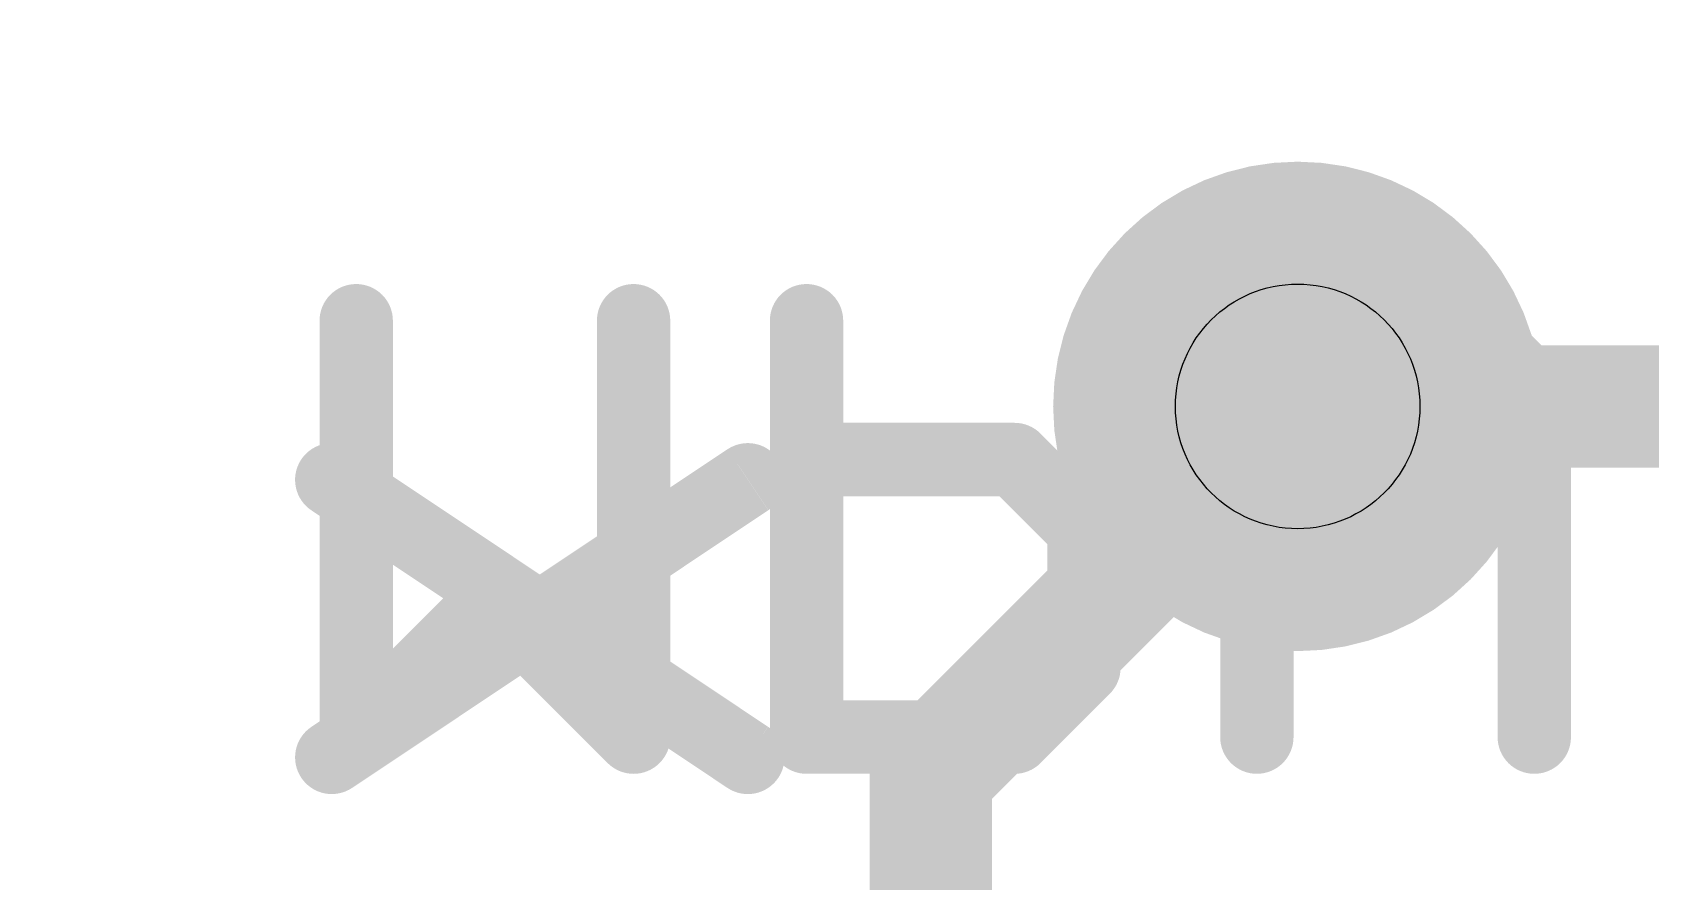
# Model space of a CAD drawing. Extents: x -34 to 73, y -15 to 16.
# Drawn here: x 4.991 to 8.353, y 9.428 to 11.19 of the extents above; entities that cross this region are included whole.
import ezdxf

# ---------------------------------------------------------------- set-up
doc = ezdxf.new("R2010")
doc.units = 0
for name, color, linetype in [('1', 12, 'CONTINUOUS'), ('16', 132, 'CONTINUOUS'), ('18', 110, 'CONTINUOUS'), ('21', 41, 'CONTINUOUS'), ('22', 40, 'CONTINUOUS'), ('39', 12, 'CONTINUOUS'), ('44', 253, 'CONTINUOUS')]:
    doc.layers.add(name, color=color, linetype=linetype)

# ---------------------------------------------------------------- blocks, each defined once
blk = doc.blocks.new('ROUNDV')
at = {"const_width": 0.5}
blk.add_lwpolyline([(0, -0.25, 1), (0, 0.25, 1), (0, -0.25)], format="xyb", dxfattribs=at)

msp = doc.modelspace()

# ---------------------------------------------------------------- linework, layer by layer
at = {"layer": '1', "const_width": 0.254}
msp.add_lwpolyline([(9.398, 10.414), (7.62, 10.414)], dxfattribs=at)
at = {"layer": '1', "const_width": 0.127}
msp.add_lwpolyline([(7.62, 10.4775, 1), (7.62, 10.3505)], format="xyb", dxfattribs=at)
at = {"layer": '16', "const_width": 0.254}
for points in [[(6.858, 9.652), (7.62, 10.414)], [(6.858, 7.62), (6.858, 9.652)]]:
    msp.add_lwpolyline(points, dxfattribs=at)
at = {"layer": '16', "const_width": 0.127}
for points in [[(7.6649, 10.3691, 1), (7.5751, 10.4589)], [(6.9215, 9.652, 1), (6.7945, 9.652)], [(6.8131, 9.6969, 1), (6.9029, 9.6071)]]:
    msp.add_lwpolyline(points, format="xyb", dxfattribs=at)
at = {"layer": '21', "const_width": 0.1524}
for points in [[(6.4777, 10.2616), (5.6134, 9.6854)], [(6.4777, 9.6854), (5.6134, 10.2616)]]:
    msp.add_lwpolyline(points, dxfattribs=at)
at = {"layer": '21', "const_width": 0.0762}
for points in [[(5.6345, 10.2933, 1), (5.5923, 10.2299)], [(6.4989, 10.2299, 1), (6.4566, 10.2933)], [(5.5923, 9.7171, 1), (5.6345, 9.6537)], [(6.4566, 9.6537, 1), (6.4989, 9.7171)]]:
    msp.add_lwpolyline(points, format="xyb", dxfattribs=at)
at = {"layer": '22', "const_width": 0.1524}
for points in [[(5.6642, 10.5918), (5.6642, 9.7275)], [(6.2404, 9.7275), (6.2404, 10.5918)], [(6.5997, 10.5918), (6.5997, 9.7275)], [(7.5352, 10.4477), (7.6793, 10.5918)], [(7.6793, 10.5918), (7.9674, 10.5918)], [(7.9674, 10.5918), (8.1115, 10.4477)], [(7.5352, 9.7275), (7.5352, 10.4477)], [(8.1115, 10.4477), (8.1115, 9.7275)], [(7.0319, 10.3037), (6.5997, 10.3037)], [(7.1759, 10.1596), (7.0319, 10.3037)], [(7.1759, 9.8715), (7.1759, 10.1596)], [(5.6642, 9.7275), (5.9523, 10.0156)], [(5.9523, 10.0156), (6.2404, 9.7275)], [(7.0319, 9.7275), (7.1759, 9.8715)], [(6.5997, 9.7275), (7.0319, 9.7275)]]:
    msp.add_lwpolyline(points, dxfattribs=at)
at = {"layer": '22', "const_width": 0.0762}
for points in [[(5.7023, 10.5918, 1), (5.6261, 10.5918)], [(6.2785, 10.5918, 1), (6.2023, 10.5918)], [(6.6378, 10.5918, 1), (6.5616, 10.5918)], [(7.6793, 10.6299, 1), (7.6793, 10.5537)], [(7.7062, 10.5649, 1), (7.6524, 10.6187)], [(7.9943, 10.6187, 1), (7.9405, 10.5649)], [(7.9674, 10.5537, 1), (7.9674, 10.6299)], [(7.5733, 10.4477, 1), (7.4971, 10.4477)], [(8.1496, 10.4477, 1), (8.0734, 10.4477)], [(7.5083, 10.4747, 1), (7.5622, 10.4208)], [(8.0845, 10.4208, 1), (8.1384, 10.4747)], [(6.5997, 10.3418, 1), (6.5997, 10.2656)], [(7.0588, 10.3306, 1), (7.0049, 10.2767)], [(7.0319, 10.2656, 1), (7.0319, 10.3418)], [(7.214, 10.1596, 1), (7.1378, 10.1596)], [(7.149, 10.1327, 1), (7.2029, 10.1866)], [(5.9793, 10.0425, 1), (5.9254, 9.9886)], [(5.9793, 9.9886, 1), (5.9254, 10.0425)], [(7.2029, 9.8446, 1), (7.149, 9.8985)], [(7.1378, 9.8715, 1), (7.214, 9.8715)], [(5.6373, 9.7544, 1), (5.6911, 9.7005)], [(6.2135, 9.7005, 1), (6.2674, 9.7544)], [(6.5997, 9.7656, 1), (6.5997, 9.6894)], [(7.0049, 9.7544, 1), (7.0588, 9.7005)], [(7.0319, 9.6894, 1), (7.0319, 9.7656)], [(5.6261, 9.7275, 1), (5.7023, 9.7275)], [(6.2023, 9.7275, 1), (6.2785, 9.7275)], [(6.5616, 9.7275, 1), (6.6378, 9.7275)], [(7.4971, 9.7275, 1), (7.5733, 9.7275)], [(8.0734, 9.7275, 1), (8.1496, 9.7275)]]:
    msp.add_lwpolyline(points, format="xyb", dxfattribs=at)
at = {"layer": '39', "const_width": 0.127}
msp.add_lwpolyline([(2.54, 9.906, 1), (2.54, 15.494, 1), (2.54, 9.906)], format="xyb", dxfattribs=at)
at = {"layer": '44'}
msp.add_circle((7.62, 10.414), 0.254, dxfattribs=at)

# ---------------------------------------------------------------- block references
at = {"layer": '18', "xscale": 1.016, "yscale": 1.016}
msp.add_blockref('ROUNDV', (7.62, 10.414), dxfattribs=at)
msp.add_blockref('ROUNDV', (7.62, 10.414), dxfattribs=at)

doc.saveas('drawing.dxf')
